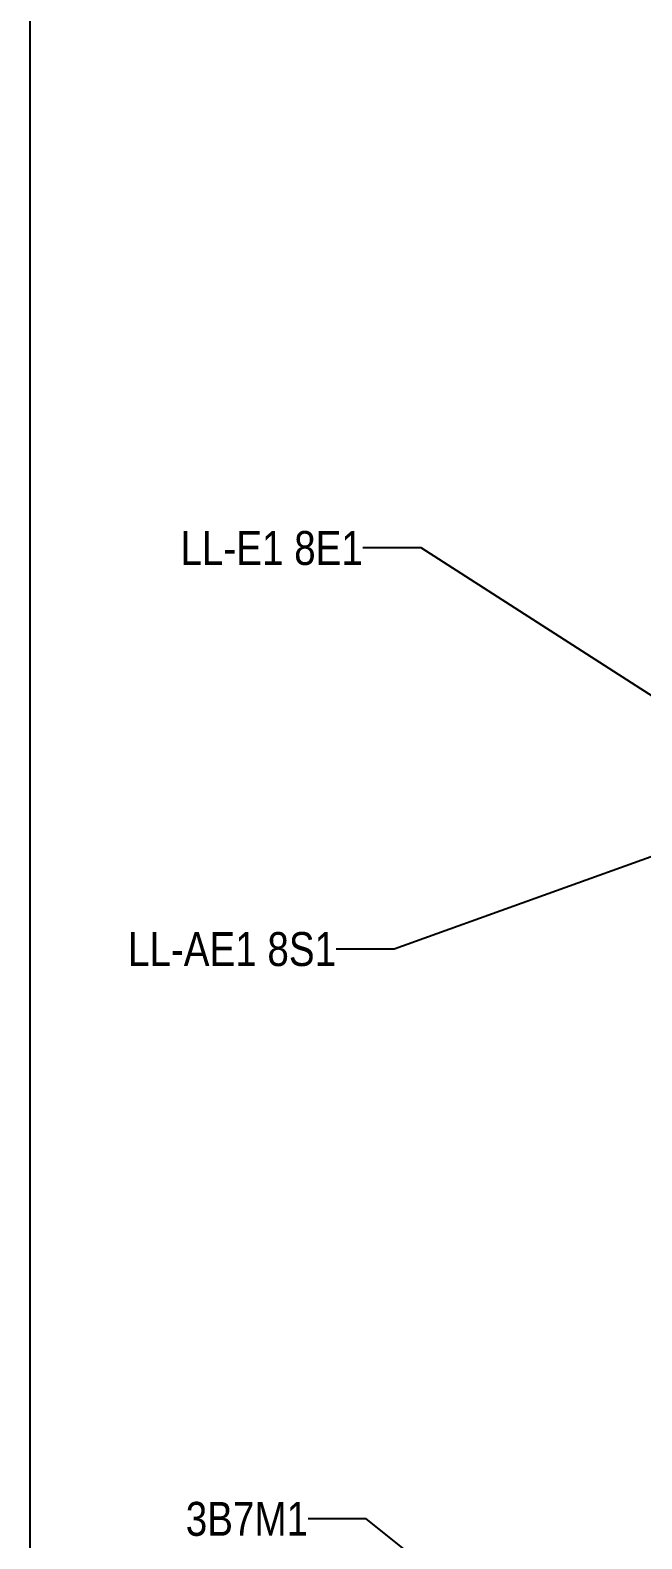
# Model space of a CAD drawing. Header units: millimetres. Extents: x 0 to 594, y 0 to 420.
# Drawn here: x 0 to 63.1, y 155.3 to 310.9 of the extents above; entities that cross this region are included whole.
import ezdxf

# ---------------------------------------------------------------- set-up
doc = ezdxf.new("R2010")
doc.units = ezdxf.units.MM
doc.header["$LTSCALE"] = 32.67
doc.layers.get('0').update_dxf_attribs({"linetype": 'CONTINUOUS'})
doc.layers.add('NOTE', color=7, linetype='CONTINUOUS')
doc.styles.get("Standard").update_dxf_attribs({"font": 'txt', "width": 0.85})
doc.styles.add('TEXTSTYLE_2', font='txt', dxfattribs={"width": 0.85})
doc.dimstyles.get("Standard").update_dxf_attribs({"dimtxt": 3.5, "dimasz": 3.5, "dimexe": 1.5, "dimexo": 1, "dimtad": 1, "dimtxsty": 'STANDARD', "dimcen": 0.09, "dimadec": 0, "dimazin": 0, "dimtol": 1, "dimtp": 0.01, "dimtm": 0.01, "dimtfac": 1, "dimtofl": 0, "dimtmove": 0, "dimatfit": 3, "dimfxl": 1, "dimtolj": 1, "dimarcsym": 0})

msp = doc.modelspace()

# ---------------------------------------------------------------- linework, layer by layer
at = {"color": 7, "linetype": 'CONTINUOUS'}
msp.add_line((0, 0), (0, 420), dxfattribs=at)

# ---------------------------------------------------------------- texts
at = {"layer": 'NOTE', "color": 2, "linetype": 'CONTINUOUS', "char_height": 3.5, "attachment_point": 3, "line_spacing_factor": 0.9, "style": 'TEXTSTYLE_2'}
for s, insert, width in [('LL-E1 8E1', (34.3, 259.24), 30.6797), ('LL-AE1 8S1', (31.54, 217.88), 35.1422), ('3B7M1', (28.65, 159.12), 19.3375)]:
    msp.add_mtext(s, dxfattribs=dict(at, insert=insert, width=width))

# ---------------------------------------------------------------- leaders
at = {"layer": 'NOTE', "color": 2, "linetype": 'CONTINUOUS'}
for points in [[(76.68, 234.17), (40.3, 257.49), (34.3, 257.49)], [(90.5, 235.13), (37.54, 216.13), (31.54, 216.13)], [(76.7, 123.81), (34.65, 157.37), (28.65, 157.37)]]:
    msp.add_leader(points, dimstyle='STANDARD', override={"dimtad": 0, "dimldrblk": 'DOT'}, dxfattribs=at)

doc.saveas('drawing.dxf')
